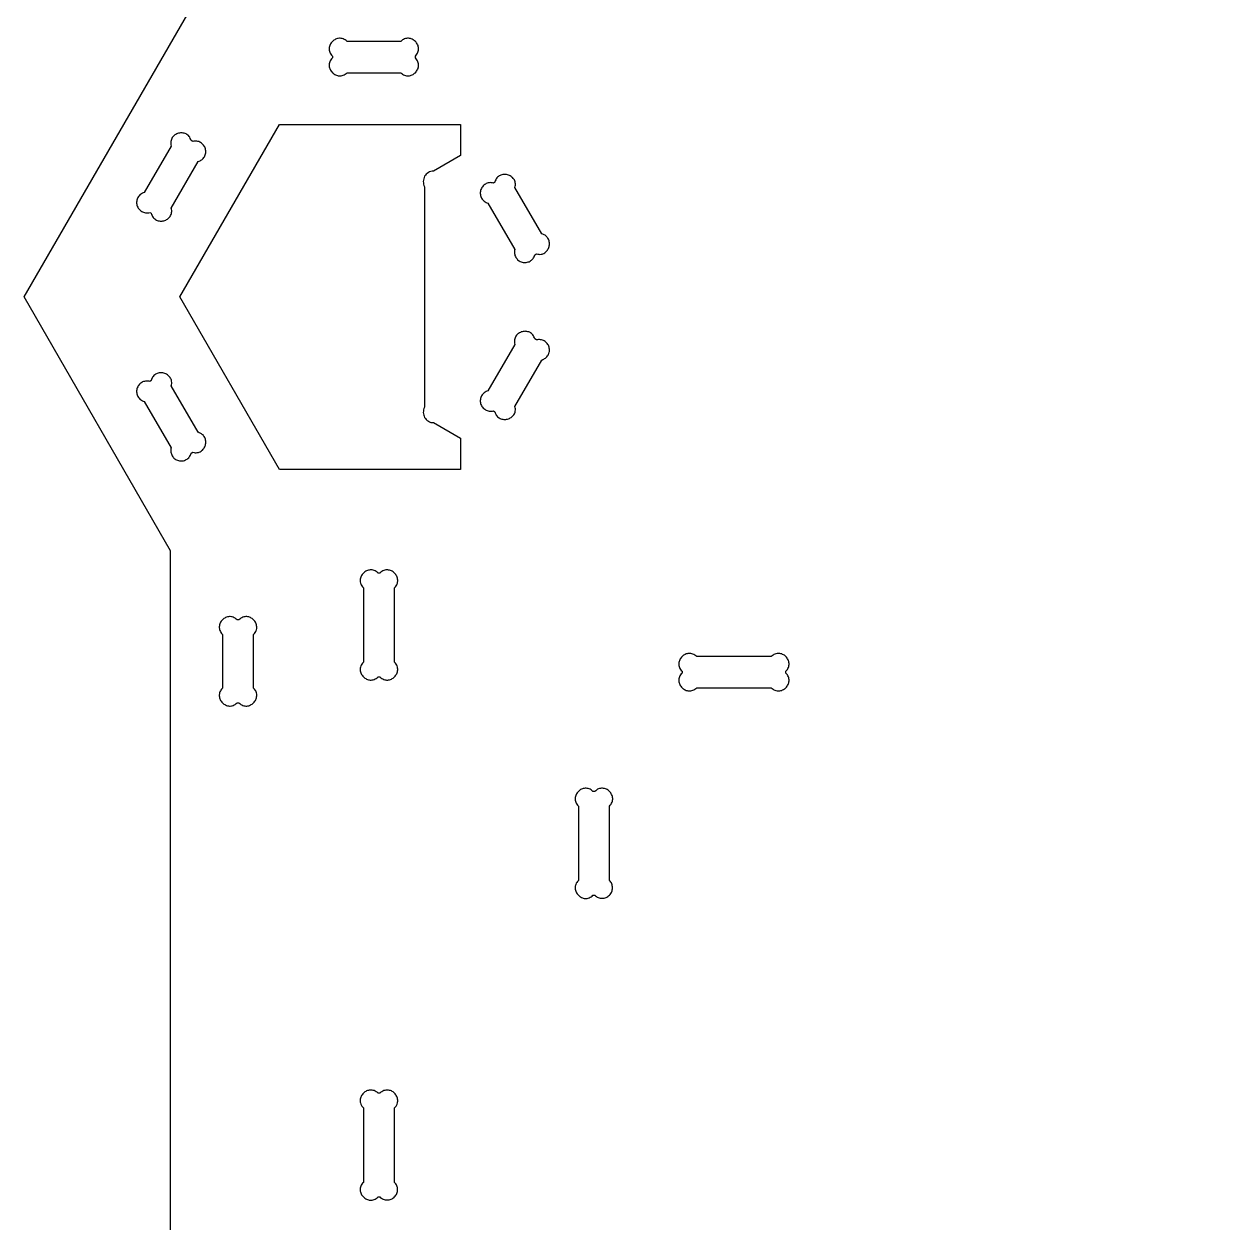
# Model space of a CAD drawing. Extents: x 105 to 1294, y 104 to 1295.
# Drawn here: x 105.4 to 221.4, y 962.1 to 1077.7 of the extents above; entities that cross this region are included whole.
import ezdxf

# ---------------------------------------------------------------- set-up
doc = ezdxf.new("R2010")
doc.units = 0
doc.layers.add('LAYER_1', color=62, linetype='CONTINUOUS')

msp = doc.modelspace()

# ---------------------------------------------------------------- linework, layer by layer
at = {"layer": 'LAYER_1'}
for points in [[(105.36, 1051.39), (123.16, 1082.21), (289.93, 1082.21), (307.73, 1051.39), (293.6, 1026.92), (293.6, 912.32), (307.73, 887.85), (290.63, 858.23), (122.47, 858.23), (105.36, 887.85), (119.49, 912.32), (119.49, 1026.92)], [(135.08, 1074.43), (135, 1074.34), (134.93, 1074.25), (134.88, 1074.15), (134.84, 1074.06), (134.8, 1073.96), (134.78, 1073.87), (134.77, 1073.77), (134.77, 1073.68), (134.78, 1073.58), (134.8, 1073.49), (134.83, 1073.4), (134.87, 1073.32), (134.91, 1073.24), (134.96, 1073.16), (135.02, 1073.08), (135.08, 1073.01), (135.15, 1072.95), (135.23, 1072.89), (135.31, 1072.84), (135.39, 1072.8), (135.47, 1072.76), (135.56, 1072.74), (135.65, 1072.72), (135.75, 1072.71), (135.84, 1072.71), (135.94, 1072.71), (136.03, 1072.73), (136.13, 1072.77), (136.22, 1072.81), (136.32, 1072.86), (136.41, 1072.93), (136.5, 1073.01), (141.67, 1073.01), (141.76, 1072.93), (141.85, 1072.86), (141.94, 1072.81), (142.04, 1072.77), (142.14, 1072.73), (142.23, 1072.71), (142.33, 1072.71), (142.42, 1072.71), (142.51, 1072.72), (142.61, 1072.74), (142.69, 1072.76), (142.78, 1072.8), (142.86, 1072.84), (142.94, 1072.89), (143.01, 1072.95), (143.08, 1073.01), (143.15, 1073.08), (143.2, 1073.16), (143.26, 1073.24), (143.3, 1073.32), (143.34, 1073.4), (143.36, 1073.49), (143.38, 1073.58), (143.39, 1073.68), (143.39, 1073.77), (143.38, 1073.87), (143.36, 1073.96), (143.33, 1074.06), (143.29, 1074.15), (143.23, 1074.25), (143.17, 1074.34), (143.08, 1074.43), (143.08, 1074.61), (143.17, 1074.7), (143.23, 1074.79), (143.29, 1074.88), (143.33, 1074.98), (143.36, 1075.07), (143.38, 1075.17), (143.39, 1075.26), (143.39, 1075.36), (143.38, 1075.45), (143.36, 1075.54), (143.34, 1075.63), (143.3, 1075.72), (143.26, 1075.8), (143.2, 1075.88), (143.15, 1075.95), (143.08, 1076.02), (143.01, 1076.08), (142.94, 1076.14), (142.86, 1076.19), (142.78, 1076.23), (142.69, 1076.27), (142.61, 1076.3), (142.51, 1076.32), (142.42, 1076.33), (142.33, 1076.33), (142.23, 1076.32), (142.14, 1076.3), (142.04, 1076.27), (141.94, 1076.22), (141.85, 1076.17), (141.76, 1076.1), (141.67, 1076.02), (136.5, 1076.02), (136.41, 1076.1), (136.32, 1076.17), (136.22, 1076.22), (136.13, 1076.27), (136.03, 1076.3), (135.94, 1076.32), (135.84, 1076.33), (135.75, 1076.33), (135.65, 1076.32), (135.56, 1076.3), (135.47, 1076.27), (135.39, 1076.23), (135.31, 1076.19), (135.23, 1076.14), (135.15, 1076.08), (135.08, 1076.02), (135.02, 1075.95), (134.96, 1075.88), (134.91, 1075.8), (134.87, 1075.72), (134.83, 1075.63), (134.8, 1075.54), (134.78, 1075.45), (134.77, 1075.36), (134.77, 1075.26), (134.78, 1075.17), (134.8, 1075.07), (134.84, 1074.98), (134.88, 1074.88), (134.93, 1074.79), (135, 1074.7), (135.08, 1074.61)], [(144.84, 1039.27), (147.44, 1037.76), (147.44, 1034.76), (129.97, 1034.76), (120.37, 1051.39), (129.97, 1068.01), (147.44, 1068.01), (147.44, 1065.02), (144.84, 1063.52), (144.7, 1063.51), (144.57, 1063.48), (144.44, 1063.44), (144.33, 1063.38), (144.22, 1063.3), (144.13, 1063.22), (144.04, 1063.12), (143.97, 1063.02), (143.92, 1062.9), (143.88, 1062.79), (143.85, 1062.66), (143.84, 1062.53), (143.85, 1062.4), (143.87, 1062.27), (143.91, 1062.14), (143.97, 1062.01), (143.97, 1040.76), (143.91, 1040.63), (143.87, 1040.5), (143.85, 1040.37), (143.84, 1040.24), (143.85, 1040.12), (143.88, 1039.99), (143.92, 1039.88), (143.97, 1039.76), (144.04, 1039.66), (144.13, 1039.56), (144.22, 1039.48), (144.33, 1039.41), (144.44, 1039.35), (144.57, 1039.3), (144.7, 1039.27)], [(117.47, 1059.53), (117.62, 1059.45), (117.65, 1059.33), (117.7, 1059.23), (117.75, 1059.13), (117.81, 1059.05), (117.88, 1058.97), (117.95, 1058.91), (118.03, 1058.85), (118.11, 1058.8), (118.2, 1058.77), (118.29, 1058.74), (118.38, 1058.72), (118.47, 1058.7), (118.56, 1058.7), (118.66, 1058.71), (118.75, 1058.72), (118.84, 1058.74), (118.93, 1058.77), (119.02, 1058.8), (119.1, 1058.84), (119.18, 1058.89), (119.25, 1058.95), (119.32, 1059.01), (119.38, 1059.08), (119.44, 1059.16), (119.49, 1059.24), (119.53, 1059.33), (119.56, 1059.42), (119.58, 1059.52), (119.59, 1059.62), (119.59, 1059.73), (119.57, 1059.84), (119.55, 1059.96), (122.13, 1064.44), (122.23, 1064.47), (122.32, 1064.51), (122.41, 1064.56), (122.49, 1064.62), (122.56, 1064.68), (122.63, 1064.75), (122.69, 1064.83), (122.74, 1064.91), (122.78, 1064.99), (122.82, 1065.08), (122.85, 1065.17), (122.87, 1065.27), (122.87, 1065.37), (122.87, 1065.47), (122.86, 1065.57), (122.84, 1065.67), (122.81, 1065.77), (122.77, 1065.86), (122.72, 1065.94), (122.66, 1066.02), (122.6, 1066.1), (122.53, 1066.16), (122.46, 1066.22), (122.37, 1066.28), (122.29, 1066.32), (122.2, 1066.36), (122.11, 1066.38), (122.01, 1066.4), (121.91, 1066.41), (121.82, 1066.41), (121.72, 1066.4), (121.62, 1066.37), (121.47, 1066.46), (121.43, 1066.58), (121.38, 1066.68), (121.33, 1066.78), (121.27, 1066.86), (121.2, 1066.94), (121.13, 1067), (121.05, 1067.06), (120.97, 1067.1), (120.89, 1067.14), (120.8, 1067.17), (120.71, 1067.19), (120.61, 1067.2), (120.52, 1067.2), (120.43, 1067.2), (120.33, 1067.19), (120.24, 1067.17), (120.15, 1067.14), (120.07, 1067.1), (119.98, 1067.06), (119.9, 1067.01), (119.83, 1066.95), (119.76, 1066.89), (119.7, 1066.82), (119.64, 1066.75), (119.6, 1066.66), (119.56, 1066.58), (119.53, 1066.48), (119.51, 1066.39), (119.5, 1066.28), (119.5, 1066.17), (119.51, 1066.06), (119.54, 1065.94), (116.95, 1061.46), (116.85, 1061.43), (116.76, 1061.39), (116.67, 1061.34), (116.59, 1061.28), (116.52, 1061.22), (116.45, 1061.15), (116.39, 1061.08), (116.34, 1060.99), (116.3, 1060.91), (116.26, 1060.82), (116.24, 1060.73), (116.22, 1060.63), (116.21, 1060.54), (116.21, 1060.44), (116.22, 1060.34), (116.24, 1060.24), (116.27, 1060.14), (116.31, 1060.05), (116.36, 1059.96), (116.42, 1059.88), (116.48, 1059.81), (116.55, 1059.74), (116.63, 1059.68), (116.71, 1059.63), (116.79, 1059.59), (116.88, 1059.55), (116.98, 1059.52), (117.07, 1059.51), (117.17, 1059.5), (117.27, 1059.5), (117.37, 1059.51)], [(152.66, 1055.97), (152.64, 1055.86), (152.63, 1055.76), (152.63, 1055.67), (152.64, 1055.57), (152.66, 1055.47), (152.68, 1055.38), (152.72, 1055.29), (152.76, 1055.2), (152.82, 1055.12), (152.88, 1055.05), (152.94, 1054.98), (153.02, 1054.91), (153.1, 1054.86), (153.18, 1054.81), (153.27, 1054.77), (153.37, 1054.74), (153.47, 1054.72), (153.57, 1054.71), (153.67, 1054.7), (153.77, 1054.71), (153.86, 1054.73), (153.96, 1054.76), (154.05, 1054.79), (154.13, 1054.84), (154.21, 1054.89), (154.29, 1054.95), (154.36, 1055.02), (154.42, 1055.09), (154.48, 1055.17), (154.53, 1055.26), (154.57, 1055.35), (154.6, 1055.45), (154.75, 1055.54), (154.87, 1055.51), (154.98, 1055.5), (155.09, 1055.49), (155.19, 1055.5), (155.29, 1055.52), (155.38, 1055.55), (155.47, 1055.59), (155.55, 1055.64), (155.63, 1055.7), (155.7, 1055.76), (155.76, 1055.83), (155.82, 1055.9), (155.86, 1055.98), (155.91, 1056.06), (155.94, 1056.15), (155.97, 1056.24), (155.99, 1056.33), (156, 1056.42), (156.01, 1056.52), (156, 1056.61), (155.99, 1056.7), (155.97, 1056.79), (155.94, 1056.88), (155.91, 1056.97), (155.86, 1057.05), (155.8, 1057.13), (155.74, 1057.2), (155.66, 1057.27), (155.58, 1057.33), (155.48, 1057.38), (155.38, 1057.43), (155.26, 1057.47), (152.68, 1061.94), (152.7, 1062.06), (152.72, 1062.17), (152.72, 1062.28), (152.71, 1062.39), (152.69, 1062.48), (152.66, 1062.58), (152.62, 1062.67), (152.57, 1062.75), (152.51, 1062.82), (152.45, 1062.89), (152.38, 1062.95), (152.31, 1063.01), (152.23, 1063.06), (152.15, 1063.1), (152.06, 1063.14), (151.97, 1063.17), (151.88, 1063.19), (151.79, 1063.2), (151.69, 1063.2), (151.6, 1063.2), (151.51, 1063.19), (151.42, 1063.17), (151.33, 1063.14), (151.24, 1063.1), (151.16, 1063.06), (151.08, 1063), (151.01, 1062.93), (150.94, 1062.86), (150.88, 1062.77), (150.83, 1062.68), (150.78, 1062.58), (150.75, 1062.46), (150.6, 1062.37), (150.5, 1062.39), (150.4, 1062.4), (150.3, 1062.41), (150.2, 1062.4), (150.11, 1062.38), (150.01, 1062.35), (149.92, 1062.32), (149.84, 1062.27), (149.76, 1062.22), (149.68, 1062.16), (149.61, 1062.1), (149.55, 1062.02), (149.49, 1061.94), (149.44, 1061.85), (149.4, 1061.76), (149.37, 1061.66), (149.35, 1061.56), (149.34, 1061.46), (149.34, 1061.37), (149.35, 1061.27), (149.37, 1061.17), (149.39, 1061.08), (149.43, 1060.99), (149.47, 1060.91), (149.52, 1060.83), (149.58, 1060.75), (149.65, 1060.68), (149.72, 1060.62), (149.8, 1060.56), (149.89, 1060.51), (149.98, 1060.47), (150.08, 1060.44)], [(150.6, 1040.4), (150.75, 1040.32), (150.78, 1040.21), (150.83, 1040.1), (150.88, 1040), (150.94, 1039.92), (151.01, 1039.84), (151.08, 1039.78), (151.16, 1039.72), (151.24, 1039.68), (151.33, 1039.64), (151.42, 1039.61), (151.51, 1039.59), (151.6, 1039.58), (151.69, 1039.57), (151.79, 1039.58), (151.88, 1039.59), (151.97, 1039.61), (152.06, 1039.64), (152.15, 1039.67), (152.23, 1039.72), (152.31, 1039.77), (152.38, 1039.82), (152.45, 1039.89), (152.51, 1039.95), (152.57, 1040.03), (152.62, 1040.11), (152.66, 1040.2), (152.69, 1040.29), (152.71, 1040.39), (152.72, 1040.49), (152.72, 1040.6), (152.7, 1040.71), (152.68, 1040.83), (155.26, 1045.31), (155.36, 1045.35), (155.45, 1045.39), (155.54, 1045.44), (155.62, 1045.49), (155.69, 1045.55), (155.76, 1045.62), (155.82, 1045.7), (155.87, 1045.78), (155.91, 1045.87), (155.95, 1045.95), (155.98, 1046.05), (156, 1046.14), (156, 1046.24), (156, 1046.34), (155.99, 1046.44), (155.97, 1046.54), (155.94, 1046.64), (155.9, 1046.73), (155.85, 1046.82), (155.79, 1046.9), (155.73, 1046.97), (155.66, 1047.04), (155.58, 1047.1), (155.5, 1047.15), (155.42, 1047.19), (155.33, 1047.23), (155.24, 1047.25), (155.14, 1047.27), (155.04, 1047.28), (154.95, 1047.28), (154.85, 1047.27), (154.75, 1047.25), (154.6, 1047.34), (154.56, 1047.45), (154.51, 1047.55), (154.46, 1047.65), (154.4, 1047.73), (154.33, 1047.81), (154.26, 1047.87), (154.18, 1047.93), (154.1, 1047.98), (154.01, 1048.01), (153.93, 1048.04), (153.84, 1048.06), (153.74, 1048.07), (153.65, 1048.08), (153.56, 1048.07), (153.46, 1048.06), (153.37, 1048.04), (153.28, 1048.01), (153.2, 1047.97), (153.11, 1047.93), (153.03, 1047.88), (152.96, 1047.83), (152.89, 1047.76), (152.83, 1047.69), (152.77, 1047.62), (152.73, 1047.54), (152.69, 1047.45), (152.66, 1047.36), (152.64, 1047.26), (152.63, 1047.16), (152.63, 1047.05), (152.64, 1046.93), (152.67, 1046.82), (150.08, 1042.33), (149.98, 1042.3), (149.89, 1042.26), (149.8, 1042.21), (149.72, 1042.16), (149.65, 1042.09), (149.58, 1042.02), (149.52, 1041.95), (149.47, 1041.87), (149.43, 1041.78), (149.39, 1041.69), (149.37, 1041.6), (149.35, 1041.51), (149.34, 1041.41), (149.34, 1041.31), (149.35, 1041.21), (149.37, 1041.11), (149.4, 1041.01), (149.44, 1040.92), (149.49, 1040.84), (149.55, 1040.76), (149.61, 1040.68), (149.68, 1040.62), (149.76, 1040.56), (149.84, 1040.51), (149.92, 1040.46), (150.01, 1040.43), (150.11, 1040.4), (150.2, 1040.38), (150.3, 1040.37), (150.4, 1040.37), (150.5, 1040.38)], [(119.53, 1036.84), (119.51, 1036.74), (119.5, 1036.64), (119.5, 1036.54), (119.51, 1036.44), (119.53, 1036.34), (119.56, 1036.25), (119.59, 1036.16), (119.63, 1036.08), (119.69, 1035.99), (119.75, 1035.92), (119.81, 1035.85), (119.89, 1035.79), (119.97, 1035.73), (120.05, 1035.68), (120.15, 1035.64), (120.24, 1035.61), (120.34, 1035.59), (120.44, 1035.58), (120.54, 1035.58), (120.64, 1035.59), (120.73, 1035.6), (120.83, 1035.63), (120.92, 1035.67), (121, 1035.71), (121.08, 1035.76), (121.16, 1035.82), (121.23, 1035.89), (121.29, 1035.96), (121.35, 1036.04), (121.4, 1036.13), (121.44, 1036.22), (121.47, 1036.32), (121.62, 1036.41), (121.74, 1036.38), (121.85, 1036.37), (121.96, 1036.37), (122.06, 1036.38), (122.16, 1036.4), (122.25, 1036.43), (122.34, 1036.47), (122.42, 1036.51), (122.5, 1036.57), (122.57, 1036.63), (122.63, 1036.7), (122.69, 1036.77), (122.73, 1036.85), (122.78, 1036.94), (122.81, 1037.02), (122.84, 1037.11), (122.86, 1037.2), (122.87, 1037.3), (122.88, 1037.39), (122.87, 1037.48), (122.86, 1037.58), (122.84, 1037.67), (122.81, 1037.76), (122.78, 1037.84), (122.73, 1037.92), (122.67, 1038), (122.61, 1038.08), (122.53, 1038.14), (122.45, 1038.2), (122.35, 1038.26), (122.25, 1038.3), (122.13, 1038.34), (119.55, 1042.81), (119.57, 1042.93), (119.59, 1043.05), (119.59, 1043.15), (119.58, 1043.26), (119.56, 1043.36), (119.53, 1043.45), (119.49, 1043.54), (119.44, 1043.62), (119.38, 1043.69), (119.32, 1043.76), (119.25, 1043.83), (119.18, 1043.88), (119.1, 1043.93), (119.02, 1043.97), (118.93, 1044.01), (118.84, 1044.04), (118.75, 1044.06), (118.66, 1044.07), (118.56, 1044.08), (118.47, 1044.07), (118.38, 1044.06), (118.29, 1044.04), (118.2, 1044.01), (118.11, 1043.97), (118.03, 1043.93), (117.95, 1043.87), (117.88, 1043.81), (117.81, 1043.73), (117.75, 1043.65), (117.7, 1043.55), (117.65, 1043.45), (117.62, 1043.33), (117.47, 1043.24), (117.37, 1043.27), (117.27, 1043.28), (117.17, 1043.28), (117.07, 1043.27), (116.98, 1043.25), (116.88, 1043.23), (116.79, 1043.19), (116.71, 1043.15), (116.63, 1043.09), (116.55, 1043.03), (116.48, 1042.97), (116.42, 1042.89), (116.36, 1042.81), (116.31, 1042.73), (116.27, 1042.63), (116.24, 1042.54), (116.22, 1042.44), (116.21, 1042.34), (116.21, 1042.24), (116.22, 1042.14), (116.24, 1042.04), (116.26, 1041.95), (116.3, 1041.86), (116.34, 1041.78), (116.39, 1041.7), (116.45, 1041.62), (116.52, 1041.55), (116.59, 1041.49), (116.67, 1041.43), (116.76, 1041.38), (116.85, 1041.34), (116.95, 1041.31)], [(138.07, 1016.18), (137.99, 1016.09), (137.92, 1015.99), (137.87, 1015.9), (137.82, 1015.81), (137.79, 1015.71), (137.77, 1015.61), (137.76, 1015.52), (137.76, 1015.43), (137.77, 1015.33), (137.79, 1015.24), (137.82, 1015.15), (137.86, 1015.07), (137.9, 1014.98), (137.95, 1014.91), (138.01, 1014.83), (138.07, 1014.76), (138.14, 1014.7), (138.21, 1014.64), (138.29, 1014.59), (138.37, 1014.55), (138.46, 1014.51), (138.55, 1014.48), (138.64, 1014.46), (138.73, 1014.45), (138.83, 1014.45), (138.92, 1014.46), (139.02, 1014.48), (139.11, 1014.51), (139.21, 1014.56), (139.3, 1014.61), (139.4, 1014.68), (139.48, 1014.76), (139.66, 1014.76), (139.75, 1014.68), (139.84, 1014.61), (139.93, 1014.56), (140.03, 1014.51), (140.12, 1014.48), (140.22, 1014.46), (140.31, 1014.45), (140.41, 1014.45), (140.5, 1014.46), (140.59, 1014.48), (140.68, 1014.51), (140.77, 1014.55), (140.85, 1014.59), (140.93, 1014.64), (141, 1014.7), (141.07, 1014.76), (141.13, 1014.83), (141.19, 1014.91), (141.24, 1014.98), (141.29, 1015.07), (141.32, 1015.15), (141.35, 1015.24), (141.37, 1015.33), (141.38, 1015.43), (141.38, 1015.52), (141.37, 1015.61), (141.35, 1015.71), (141.32, 1015.81), (141.28, 1015.9), (141.22, 1015.99), (141.15, 1016.09), (141.07, 1016.18), (141.07, 1023.34), (141.15, 1023.43), (141.22, 1023.53), (141.28, 1023.62), (141.32, 1023.72), (141.35, 1023.81), (141.37, 1023.91), (141.38, 1024), (141.38, 1024.1), (141.37, 1024.19), (141.35, 1024.28), (141.32, 1024.37), (141.29, 1024.46), (141.24, 1024.54), (141.19, 1024.62), (141.13, 1024.7), (141.07, 1024.76), (141, 1024.83), (140.93, 1024.89), (140.85, 1024.94), (140.77, 1024.98), (140.68, 1025.02), (140.59, 1025.04), (140.5, 1025.06), (140.41, 1025.07), (140.31, 1025.07), (140.22, 1025.07), (140.12, 1025.05), (140.03, 1025.01), (139.93, 1024.97), (139.84, 1024.92), (139.75, 1024.85), (139.66, 1024.77), (139.48, 1024.77), (139.4, 1024.85), (139.3, 1024.92), (139.21, 1024.97), (139.11, 1025.01), (139.02, 1025.05), (138.92, 1025.07), (138.83, 1025.07), (138.73, 1025.07), (138.64, 1025.06), (138.55, 1025.04), (138.46, 1025.02), (138.37, 1024.98), (138.29, 1024.94), (138.21, 1024.89), (138.14, 1024.83), (138.07, 1024.76), (138.01, 1024.7), (137.95, 1024.62), (137.9, 1024.54), (137.86, 1024.46), (137.82, 1024.37), (137.79, 1024.28), (137.77, 1024.19), (137.76, 1024.1), (137.76, 1024), (137.77, 1023.91), (137.79, 1023.81), (137.82, 1023.72), (137.87, 1023.62), (137.92, 1023.53), (137.99, 1023.43), (138.07, 1023.34)], [(124.49, 1013.68), (124.4, 1013.59), (124.34, 1013.49), (124.28, 1013.4), (124.24, 1013.31), (124.21, 1013.21), (124.19, 1013.11), (124.18, 1013.02), (124.18, 1012.92), (124.19, 1012.83), (124.21, 1012.74), (124.23, 1012.65), (124.27, 1012.57), (124.31, 1012.48), (124.36, 1012.41), (124.42, 1012.33), (124.49, 1012.26), (124.55, 1012.2), (124.63, 1012.14), (124.71, 1012.09), (124.79, 1012.05), (124.88, 1012.01), (124.96, 1011.98), (125.06, 1011.96), (125.15, 1011.95), (125.24, 1011.95), (125.34, 1011.96), (125.43, 1011.98), (125.53, 1012.01), (125.62, 1012.06), (125.72, 1012.11), (125.81, 1012.18), (125.9, 1012.26), (126.07, 1012.26), (126.16, 1012.18), (126.25, 1012.11), (126.35, 1012.06), (126.44, 1012.01), (126.54, 1011.98), (126.63, 1011.96), (126.73, 1011.95), (126.82, 1011.95), (126.92, 1011.96), (127.01, 1011.98), (127.1, 1012.01), (127.18, 1012.05), (127.26, 1012.09), (127.34, 1012.14), (127.42, 1012.2), (127.49, 1012.26), (127.55, 1012.33), (127.61, 1012.41), (127.66, 1012.48), (127.7, 1012.57), (127.74, 1012.65), (127.77, 1012.74), (127.78, 1012.83), (127.8, 1012.92), (127.8, 1013.02), (127.79, 1013.11), (127.77, 1013.21), (127.73, 1013.31), (127.69, 1013.4), (127.64, 1013.49), (127.57, 1013.59), (127.49, 1013.68), (127.49, 1018.85), (127.57, 1018.94), (127.64, 1019.03), (127.69, 1019.12), (127.73, 1019.22), (127.77, 1019.31), (127.79, 1019.41), (127.8, 1019.5), (127.8, 1019.6), (127.78, 1019.69), (127.77, 1019.78), (127.74, 1019.87), (127.7, 1019.96), (127.66, 1020.04), (127.61, 1020.12), (127.55, 1020.19), (127.49, 1020.26), (127.42, 1020.32), (127.34, 1020.38), (127.26, 1020.43), (127.18, 1020.47), (127.1, 1020.51), (127.01, 1020.54), (126.92, 1020.56), (126.82, 1020.57), (126.73, 1020.57), (126.63, 1020.56), (126.54, 1020.54), (126.44, 1020.51), (126.35, 1020.46), (126.25, 1020.41), (126.16, 1020.34), (126.07, 1020.26), (125.9, 1020.26), (125.81, 1020.34), (125.72, 1020.41), (125.62, 1020.46), (125.53, 1020.51), (125.43, 1020.54), (125.34, 1020.56), (125.24, 1020.57), (125.15, 1020.57), (125.06, 1020.56), (124.96, 1020.54), (124.88, 1020.51), (124.79, 1020.47), (124.71, 1020.43), (124.63, 1020.38), (124.55, 1020.32), (124.49, 1020.26), (124.42, 1020.19), (124.36, 1020.12), (124.31, 1020.04), (124.27, 1019.96), (124.23, 1019.87), (124.21, 1019.78), (124.19, 1019.69), (124.18, 1019.6), (124.18, 1019.5), (124.19, 1019.41), (124.21, 1019.31), (124.24, 1019.22), (124.28, 1019.12), (124.34, 1019.03), (124.4, 1018.94), (124.49, 1018.85)], [(168.79, 1015.13), (168.71, 1015.04), (168.64, 1014.95), (168.58, 1014.85), (168.54, 1014.76), (168.51, 1014.66), (168.49, 1014.57), (168.48, 1014.47), (168.48, 1014.38), (168.49, 1014.28), (168.51, 1014.19), (168.54, 1014.11), (168.57, 1014.02), (168.62, 1013.94), (168.67, 1013.86), (168.73, 1013.78), (168.79, 1013.72), (168.86, 1013.65), (168.93, 1013.6), (169.01, 1013.54), (169.09, 1013.5), (169.18, 1013.46), (169.27, 1013.44), (169.36, 1013.42), (169.45, 1013.41), (169.55, 1013.41), (169.64, 1013.42), (169.74, 1013.44), (169.83, 1013.47), (169.93, 1013.51), (170.02, 1013.57), (170.11, 1013.63), (170.2, 1013.72), (177.37, 1013.72), (177.46, 1013.63), (177.56, 1013.57), (177.65, 1013.51), (177.74, 1013.47), (177.84, 1013.44), (177.94, 1013.42), (178.03, 1013.41), (178.13, 1013.41), (178.22, 1013.42), (178.31, 1013.44), (178.4, 1013.46), (178.48, 1013.5), (178.57, 1013.54), (178.65, 1013.6), (178.72, 1013.65), (178.79, 1013.72), (178.85, 1013.78), (178.91, 1013.86), (178.96, 1013.94), (179, 1014.02), (179.04, 1014.11), (179.07, 1014.19), (179.09, 1014.28), (179.1, 1014.38), (179.1, 1014.47), (179.09, 1014.57), (179.07, 1014.66), (179.04, 1014.76), (178.99, 1014.85), (178.94, 1014.95), (178.87, 1015.04), (178.79, 1015.13), (178.79, 1015.3), (178.87, 1015.39), (178.94, 1015.48), (178.99, 1015.57), (179.04, 1015.67), (179.07, 1015.76), (179.09, 1015.86), (179.1, 1015.96), (179.1, 1016.05), (179.09, 1016.14), (179.07, 1016.24), (179.04, 1016.32), (179, 1016.41), (178.96, 1016.49), (178.91, 1016.57), (178.85, 1016.65), (178.79, 1016.71), (178.72, 1016.78), (178.65, 1016.84), (178.57, 1016.89), (178.48, 1016.93), (178.4, 1016.97), (178.31, 1016.99), (178.22, 1017.01), (178.13, 1017.02), (178.03, 1017.02), (177.94, 1017.01), (177.84, 1016.99), (177.74, 1016.96), (177.65, 1016.92), (177.56, 1016.86), (177.46, 1016.79), (177.37, 1016.71), (170.2, 1016.71), (170.11, 1016.79), (170.02, 1016.86), (169.93, 1016.92), (169.83, 1016.96), (169.74, 1016.99), (169.64, 1017.01), (169.55, 1017.02), (169.45, 1017.02), (169.36, 1017.01), (169.27, 1016.99), (169.18, 1016.97), (169.09, 1016.93), (169.01, 1016.89), (168.93, 1016.84), (168.86, 1016.78), (168.79, 1016.71), (168.73, 1016.65), (168.67, 1016.57), (168.62, 1016.49), (168.57, 1016.41), (168.54, 1016.32), (168.51, 1016.24), (168.49, 1016.14), (168.48, 1016.05), (168.48, 1015.96), (168.49, 1015.86), (168.51, 1015.76), (168.54, 1015.67), (168.58, 1015.57), (168.64, 1015.48), (168.71, 1015.39), (168.79, 1015.3)], [(158.79, 995.13), (158.71, 995.04), (158.64, 994.95), (158.58, 994.86), (158.54, 994.76), (158.51, 994.66), (158.49, 994.57), (158.48, 994.47), (158.48, 994.38), (158.49, 994.28), (158.51, 994.19), (158.54, 994.1), (158.57, 994.02), (158.62, 993.93), (158.67, 993.86), (158.73, 993.78), (158.79, 993.71), (158.86, 993.65), (158.93, 993.59), (159.01, 993.54), (159.09, 993.5), (159.18, 993.46), (159.27, 993.43), (159.36, 993.41), (159.45, 993.4), (159.55, 993.4), (159.64, 993.41), (159.74, 993.43), (159.83, 993.46), (159.93, 993.51), (160.02, 993.56), (160.11, 993.63), (160.2, 993.71), (160.37, 993.71), (160.45, 993.64), (160.53, 993.58), (160.62, 993.53), (160.71, 993.49), (160.8, 993.46), (160.89, 993.44), (160.99, 993.42), (161.08, 993.42), (161.18, 993.42), (161.27, 993.44), (161.37, 993.46), (161.46, 993.49), (161.55, 993.53), (161.63, 993.58), (161.71, 993.64), (161.79, 993.71), (161.86, 993.79), (161.92, 993.87), (161.97, 993.96), (162.01, 994.05), (162.04, 994.14), (162.06, 994.23), (162.08, 994.33), (162.08, 994.42), (162.08, 994.52), (162.06, 994.61), (162.04, 994.71), (162.01, 994.8), (161.97, 994.89), (161.92, 994.97), (161.86, 995.05), (161.79, 995.13), (161.79, 1002.3), (161.87, 1002.39), (161.94, 1002.48), (161.99, 1002.58), (162.04, 1002.67), (162.07, 1002.77), (162.09, 1002.86), (162.1, 1002.96), (162.1, 1003.05), (162.09, 1003.14), (162.07, 1003.24), (162.04, 1003.32), (162, 1003.41), (161.96, 1003.49), (161.91, 1003.57), (161.85, 1003.64), (161.79, 1003.71), (161.72, 1003.78), (161.65, 1003.83), (161.57, 1003.89), (161.49, 1003.93), (161.4, 1003.96), (161.31, 1003.99), (161.22, 1004.01), (161.13, 1004.02), (161.03, 1004.02), (160.94, 1004.01), (160.84, 1003.99), (160.74, 1003.96), (160.65, 1003.92), (160.56, 1003.86), (160.46, 1003.79), (160.37, 1003.71), (160.2, 1003.71), (160.11, 1003.79), (160.02, 1003.86), (159.93, 1003.92), (159.83, 1003.96), (159.74, 1003.99), (159.64, 1004.01), (159.55, 1004.02), (159.45, 1004.02), (159.36, 1004.01), (159.27, 1003.99), (159.18, 1003.96), (159.09, 1003.93), (159.01, 1003.89), (158.93, 1003.83), (158.86, 1003.78), (158.79, 1003.71), (158.73, 1003.64), (158.67, 1003.57), (158.62, 1003.49), (158.57, 1003.41), (158.54, 1003.32), (158.51, 1003.24), (158.49, 1003.14), (158.48, 1003.05), (158.48, 1002.96), (158.49, 1002.86), (158.51, 1002.77), (158.54, 1002.67), (158.58, 1002.58), (158.64, 1002.48), (158.71, 1002.39), (158.79, 1002.3)], [(138.07, 966.03), (137.99, 965.95), (137.92, 965.85), (137.87, 965.76), (137.82, 965.66), (137.79, 965.57), (137.77, 965.47), (137.76, 965.38), (137.76, 965.28), (137.77, 965.19), (137.79, 965.1), (137.82, 965.01), (137.86, 964.93), (137.9, 964.84), (137.95, 964.76), (138.01, 964.69), (138.07, 964.62), (138.14, 964.56), (138.21, 964.5), (138.29, 964.45), (138.37, 964.41), (138.46, 964.37), (138.55, 964.34), (138.64, 964.32), (138.73, 964.31), (138.83, 964.31), (138.92, 964.32), (139.02, 964.34), (139.11, 964.37), (139.21, 964.42), (139.3, 964.47), (139.4, 964.54), (139.48, 964.62), (139.66, 964.62), (139.73, 964.55), (139.81, 964.49), (139.9, 964.44), (139.99, 964.4), (140.08, 964.37), (140.17, 964.35), (140.27, 964.33), (140.36, 964.33), (140.46, 964.33), (140.55, 964.35), (140.65, 964.37), (140.74, 964.4), (140.83, 964.44), (140.91, 964.49), (140.99, 964.55), (141.07, 964.62), (141.14, 964.7), (141.2, 964.78), (141.25, 964.86), (141.29, 964.95), (141.32, 965.04), (141.35, 965.14), (141.36, 965.23), (141.36, 965.33), (141.36, 965.42), (141.35, 965.52), (141.32, 965.61), (141.29, 965.7), (141.25, 965.79), (141.2, 965.88), (141.14, 965.96), (141.07, 966.03), (141.07, 973.21), (141.15, 973.3), (141.22, 973.39), (141.28, 973.49), (141.32, 973.58), (141.35, 973.68), (141.37, 973.77), (141.38, 973.87), (141.38, 973.96), (141.37, 974.06), (141.35, 974.15), (141.32, 974.24), (141.29, 974.32), (141.24, 974.4), (141.19, 974.48), (141.13, 974.56), (141.07, 974.62), (141, 974.69), (140.93, 974.75), (140.85, 974.8), (140.77, 974.84), (140.68, 974.88), (140.59, 974.9), (140.5, 974.92), (140.41, 974.93), (140.31, 974.93), (140.22, 974.92), (140.12, 974.9), (140.03, 974.87), (139.93, 974.83), (139.84, 974.77), (139.75, 974.71), (139.66, 974.62), (139.48, 974.62), (139.4, 974.71), (139.3, 974.77), (139.21, 974.83), (139.11, 974.87), (139.02, 974.9), (138.92, 974.92), (138.83, 974.93), (138.73, 974.93), (138.64, 974.92), (138.55, 974.9), (138.46, 974.88), (138.37, 974.84), (138.29, 974.8), (138.21, 974.75), (138.14, 974.69), (138.07, 974.62), (138.01, 974.56), (137.95, 974.48), (137.9, 974.4), (137.86, 974.32), (137.82, 974.24), (137.79, 974.15), (137.77, 974.06), (137.76, 973.96), (137.76, 973.87), (137.77, 973.77), (137.79, 973.68), (137.82, 973.58), (137.87, 973.49), (137.92, 973.39), (137.99, 973.3), (138.07, 973.21)]]:
    msp.add_lwpolyline(points, close=True, dxfattribs=at)

doc.saveas('drawing.dxf')
